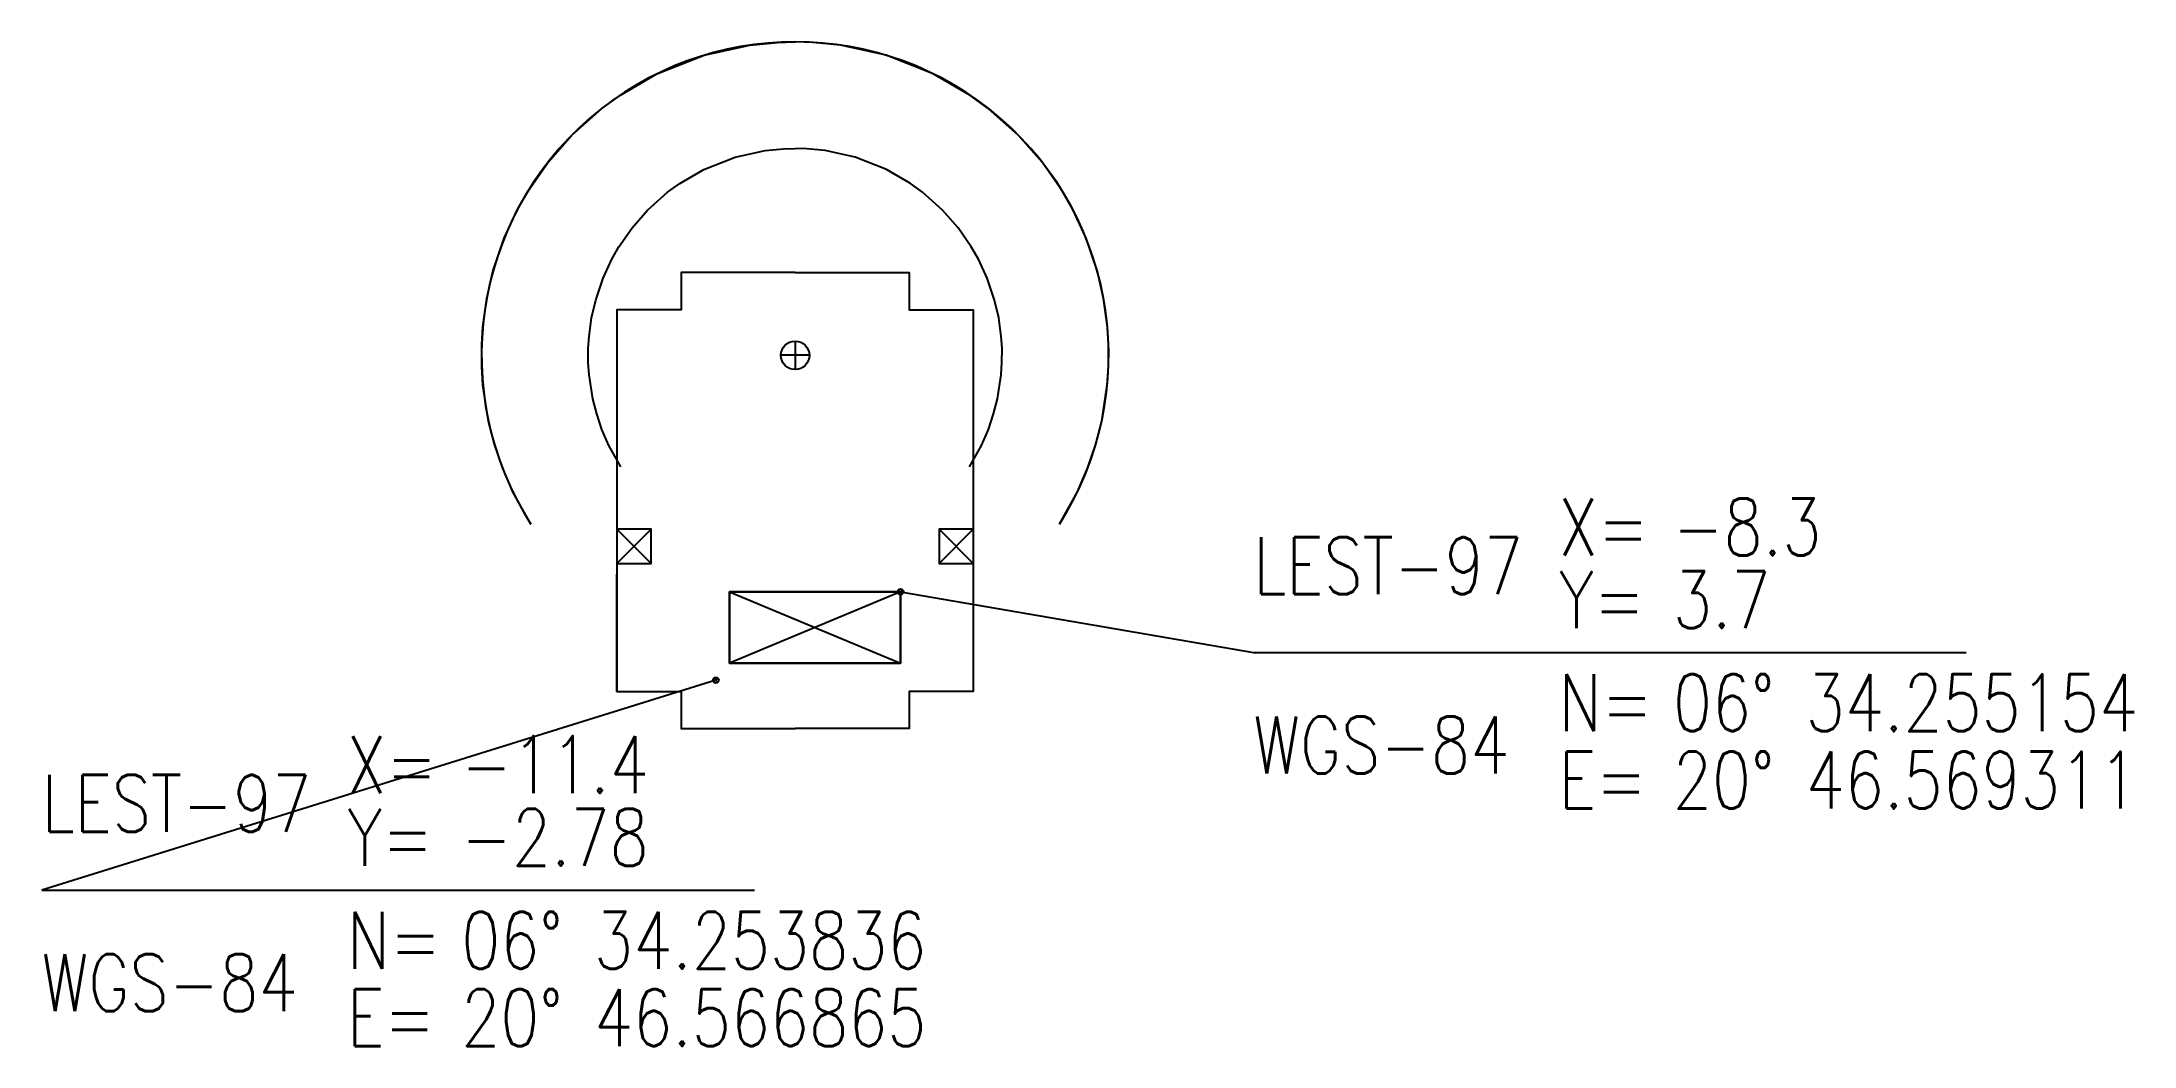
# Model space of a CAD drawing. Header units: millimetres. Extents: x -26.4 to 47, y -24.2 to 11.
import ezdxf

# ---------------------------------------------------------------- set-up
doc = ezdxf.new("R2010")
doc.units = ezdxf.units.MM
doc.styles.add('ROMANS', font='ROMANS.shx')

# ---------------------------------------------------------------- blocks, each defined once
blk = doc.blocks.new('KRDVIITWG')
blk.add_line((0, 0), (25, 0))
at = {"style": 'ROMANS', "width": 0.8}
for s, p in [('X=', (10.708, 3.405)), ('LEST-97', (-0.011, 2.045)), ('Y=', (10.708, 0.855)), ('N=', (10.708, -2.76)), ('WGS-84', (-0.011, -4.246)), ('E=', (10.708, -5.474))]:
    blk.add_text(s, height=2, dxfattribs=at).set_placement(p)
for tag, p in [('X', (14.708, 3.405)), ('Y', (14.708, 0.855)), ('N', (14.708, -2.76)), ('E', (14.708, -5.474))]:
    blk.add_attdef(tag, p, '', height=2, dxfattribs=at)

msp = doc.modelspace()

# ---------------------------------------------------------------- linework, layer by layer
for p, q in [((3.7, -8.3), (16.078, -10.429)), ((-2.78, -11.4), (-26.424, -18.768))]:
    msp.add_line(p, q)
at = {"color": 6}
for points in [[(-9.27, -5.922), (-9.903, -4.788), (-10.269, -3.942), (-10.548, -3.119), (-10.755, -2.31), (-10.95, -1.044), (-10.993, -0.388), (-10.993, 0.381), (-10.954, 1), (-10.817, 1.997), (-10.601, 2.937), (-10.204, 4.109), (-9.736, 5.119), (-9.361, 5.776), (-8.66, 6.783), (-7.839, 7.717), (-6.775, 8.666), (-6.131, 9.133), (-4.847, 9.874), (-3.19, 10.527), (-1.589, 10.885), (-0.622, 10.982), (0, 11)], [(9.27, -5.922), (9.903, -4.788), (10.269, -3.942), (10.548, -3.119), (10.755, -2.31), (10.95, -1.044), (10.993, -0.388), (10.993, 0.381), (10.954, 1), (10.817, 1.997), (10.601, 2.937), (10.204, 4.109), (9.736, 5.119), (9.361, 5.776), (8.66, 6.783), (7.839, 7.717), (6.775, 8.666), (6.131, 9.133), (4.847, 9.874), (3.19, 10.527), (1.589, 10.885), (0.622, 10.982), (0, 11)], [(-6.118, -3.909), (-6.536, -3.16), (-6.778, -2.602), (-6.962, -2.059), (-7.098, -1.525), (-7.227, -0.689), (-7.255, -0.256), (-7.256, 0.251), (-7.23, 0.66), (-7.139, 1.318), (-6.996, 1.939), (-6.734, 2.712), (-6.426, 3.379), (-6.179, 3.812), (-5.715, 4.477), (-5.174, 5.093), (-4.472, 5.719), (-4.047, 6.028), (-3.199, 6.517), (-2.106, 6.948), (-1.049, 7.184), (-0.41, 7.248), (0, 7.26)], [(6.118, -3.909), (6.536, -3.16), (6.778, -2.602), (6.962, -2.059), (7.098, -1.525), (7.227, -0.689), (7.255, -0.256), (7.256, 0.251), (7.23, 0.66), (7.139, 1.318), (6.996, 1.939), (6.734, 2.712), (6.426, 3.379), (6.179, 3.812), (5.715, 4.477), (5.174, 5.093), (4.472, 5.719), (4.047, 6.028), (3.199, 6.517), (2.106, 6.948), (1.049, 7.184), (0.41, 7.248), (0, 7.26)], [(0, 2.9), (-4, 2.9), (-4, 1.6), (-6.25, 1.6), (-6.25, -11.8), (-4, -11.8), (-4, -13.1), (0, -13.1)], [(0, 2.9), (4, 2.9), (4, 1.6), (6.25, 1.6), (6.25, -11.8), (4, -11.8), (4, -13.1), (0, -13.1)], [(0.5, 0), (-0.5, 0)], [(0, 0.5), (0, -0.5)], [(3.7, -8.3), (-2.3, -10.8), (-2.3, -8.3), (3.7, -10.8), (3.7, -8.3), (-2.3, -8.3), (-2.3, -10.8), (3.7, -10.8)], [(3.629, -8.371), (3.771, -8.229)], [(3.629, -8.229), (3.771, -8.371)], [(-2.851, -11.329), (-2.709, -11.471)], [(-2.851, -11.471), (-2.709, -11.329)]]:
    msp.add_lwpolyline(points, dxfattribs=at)
for points in [[(-6.25, -7.3), (-5.05, -7.3), (-5.05, -6.1), (-6.25, -6.1), (-5.05, -7.3), (-5.05, -6.1), (-6.25, -7.3)], [(6.25, -6.1), (5.05, -6.1), (5.05, -7.3), (6.25, -7.3), (5.05, -6.1), (5.05, -7.3), (6.25, -6.1)], [(-2.3, -8.3), (3.7, -8.3), (3.7, -10.8), (-2.3, -10.8)]]:
    msp.add_lwpolyline(points, close=True, dxfattribs=at)
msp.add_lwpolyline([(-6.25, -11.8), (-6.25, -7.676)])
for centre, radius in [((0, 0), 0.5), ((3.7, -8.3), 0.1), ((3.7, -8.3), 0.1), ((-2.78, -11.4), 0.1)]:
    msp.add_circle(centre, radius, dxfattribs=at)
msp.add_arc((0, 0), 11, 327.42594, 212.57406, dxfattribs=at)

# ---------------------------------------------------------------- block references
for p, values in [((16.078, -10.429), {'X': '-8.3', 'Y': '3.7', 'E': '20° 46.569311', 'N': '06° 34.255154'}), ((-26.424, -18.768), {'X': '-11.4', 'Y': '-2.78', 'E': '20° 46.566865', 'N': '06° 34.253836'})]:
    msp.add_blockref('KRDVIITWG', p).add_auto_attribs(values)

doc.saveas('drawing.dxf')
